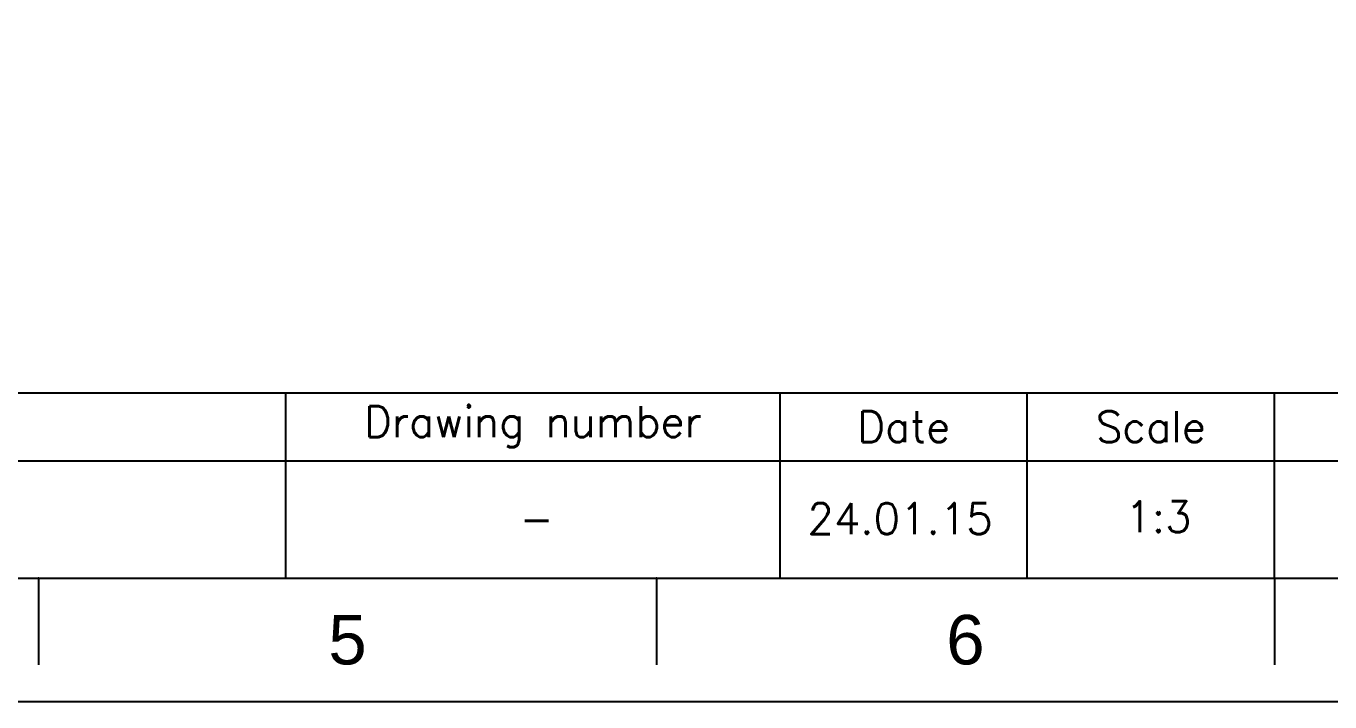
# Model space of a CAD drawing. Header units: millimetres. Extents: x 1301 to 1721, y -207 to 90.
# Drawn here: x 1509.7 to 1615.2, y -206.7 to -152 of the extents above; entities that cross this region are included whole.
import ezdxf

# ---------------------------------------------------------------- set-up
doc = ezdxf.new("R2010")
doc.units = ezdxf.units.MM
doc.layers.add('FORM', color=7, linetype='Continuous')
doc.layers.add('TEXT', color=2, linetype='Continuous', lineweight=13)
doc.styles.add('blockfont', font='simplex.shx')
doc.styles.get("Standard").update_dxf_attribs({"font": 'arial.ttf'})

msp = doc.modelspace()

# ---------------------------------------------------------------- linework, layer by layer
at = {"layer": 'FORM'}
for p, q in [((1423.69, -181.66), (1710.69, -181.66)), ((1530.69, -196.66), (1530.69, -181.66)), ((1570.69, -196.66), (1570.69, -181.66)), ((1570.69, -196.66), (1570.69, -181.66)), ((1590.69, -196.66), (1590.69, -181.66)), ((1610.69, -196.66), (1610.69, -181.66)), ((1470.69, -187.16), (1650.69, -187.16)), ((1510.69, -196.66), (1510.69, -203.66)), ((1560.69, -196.66), (1560.69, -203.66)), ((1610.69, -196.66), (1610.69, -203.66))]:
    msp.add_line(p, q, dxfattribs=at)
at = {"layer": 'FORM', "color": 7, "linetype": 'Continuous'}
msp.add_line((1310.69, -196.66), (1710.69, -196.66), dxfattribs=at)
msp.add_lwpolyline([(1300.69, 90.34), (1720.69, 90.34), (1720.69, -206.66), (1300.69, -206.66)], close=True, dxfattribs=at)
at = {"layer": 'FORM'}
for p in [(1510.69, -196.66), (1560.69, -196.66), (1610.69, -196.66)]:
    msp.add_point(p, dxfattribs=at)

# ---------------------------------------------------------------- texts
at = {"layer": 'FORM', "char_height": 4, "attachment_point": 5}
for s, insert in [('5', (1535.69, -201.66)), ('6', (1585.69, -201.66))]:
    msp.add_mtext_dynamic_manual_height_columns(s, width=50, gutter_width=12.5, heights=[0], dxfattribs=dict(at, insert=insert))
at = {"layer": 'TEXT', "char_height": 2.5, "attachment_point": 5, "style": 'blockfont'}
for s, width, insert in [('Drawing number', 40, (1550.69, -184.41)), ('Date', 20, (1580.69, -184.41)), ('Scale', 20, (1600.69, -184.41)), ('24.01.15', 23.5, (1580.4, -191.84)), ('1:3', 23.5, (1601.31, -191.69)), ('-', 23.5, (1550.99, -191.84))]:
    msp.add_mtext_dynamic_manual_height_columns(s, width=width, gutter_width=12.5, heights=[0], dxfattribs=dict(at, insert=insert))

doc.saveas('drawing.dxf')
